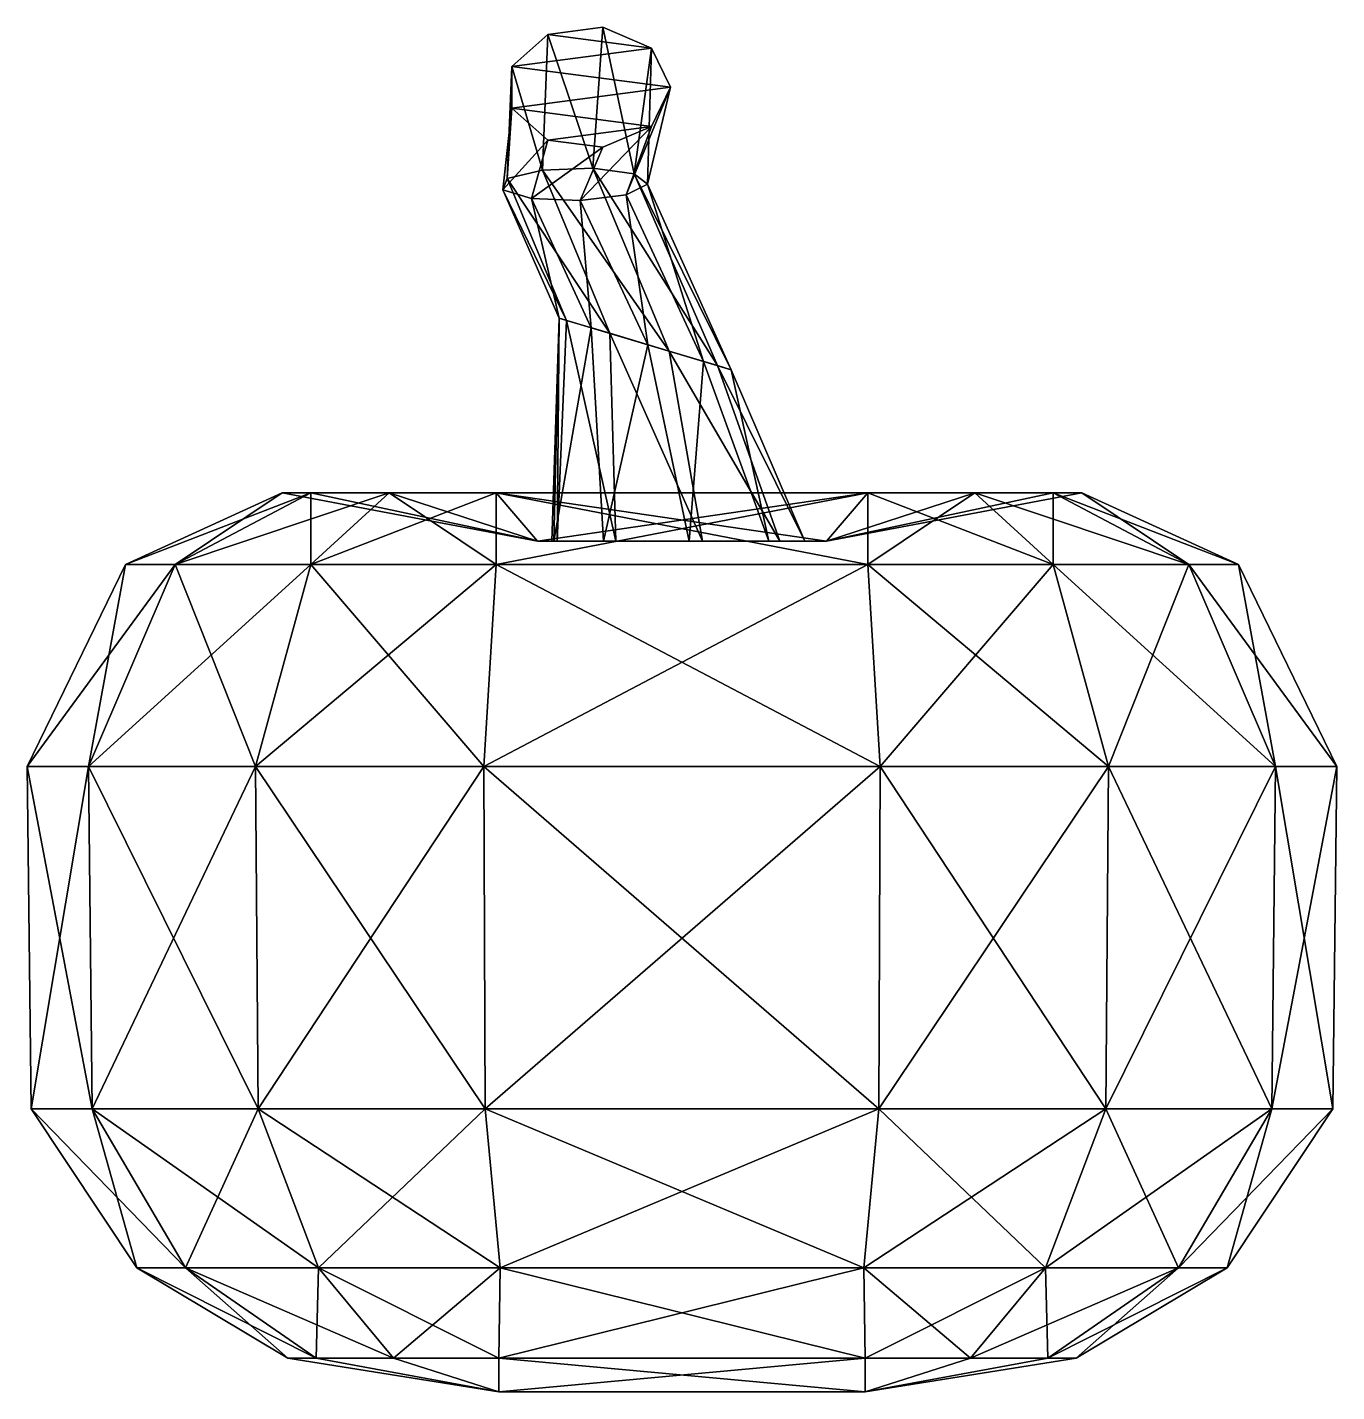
# Model space of a CAD drawing. Extents: x -86 to 86, y 0 to 179.
import ezdxf

# ---------------------------------------------------------------- set-up
doc = ezdxf.new("R2010")
doc.units = 0
doc.layers.add('pumpkin', color=250, linetype='CONTINUOUS')

msp = doc.modelspace()

# ---------------------------------------------------------------- meshes
at = {"layer": 'pumpkin'}
mesh = msp.add_polyface(dxfattribs=at)
corners = [(-1.498917, 170.870401, 23.882011), (-4.008973, 165.74251, 28.531096), (-22.311793, 168.141907, 26.355738), (-10.365006, 163.014016, 31.004823), (-17.593429, 163.961612, 30.145707), (-18.26662, 160.030626, 0.988794), (-17.593429, 177.77919, 17.618316), (-22.311793, 173.598895, 21.408285), (-10.365006, 178.726786, 16.7592), (-4.008973, 175.998292, 19.232926), (-16.356491, 111.395849, -5.240415), (-15.133731, 140.337785, -2.764383), (-16.091404, 140.625004, 5.369415), (-23.493279, 157.429907, 12.351002), (-1.677536, 136.302098, -10.407652), (-11.686789, 160.286345, -0.128407), (-8.679299, 111.395849, -14.273919), (-9.478008, 138.641561, -8.995233), (-22.920887, 158.902531, 5.917298), (-16.795747, 111.395849, 6.304556), (-11.914752, 139.372372, 11.600265), (-10.298321, 111.395849, 14.818519), (-17.067564, 111.395849, 5.90455), (-19.717805, 156.301812, 17.279505), (-13.339239, 156.046093, 18.396706), (-6.253991, 159.550033, 3.088445), (-4.457386, 137.135811, 13.012684), (-52.403879, 117.739277, -24.339958), (-18.936488, 111.395849, 18.936488), (-52.403879, 117.739277, 24.339958)]
mesh.append_faces([[corners[k] for k in face] for face in [(0, 1, 2), (1, 3, 4), (5, 6, 7), (6, 8, 9), (10, 11, 12), (13, 2, 4), (14, 15, 5), (16, 17, 11), (11, 18, 13), (19, 20, 21), (19, 22, 12), (20, 23, 24), (18, 11, 17), (23, 20, 12), (15, 8, 6), (18, 7, 2), (23, 4, 3), (0, 2, 7), (25, 8, 15), (9, 7, 6), (1, 4, 2), (5, 7, 18), (10, 12, 22), (13, 4, 23), (14, 5, 17), (16, 11, 10), (11, 13, 12), (19, 12, 20), (20, 24, 26), (18, 17, 5), (23, 12, 13), (15, 6, 5), (18, 2, 13), (23, 3, 24), (27, 28, 29)]])
mesh = msp.add_polyface(dxfattribs=at)
corners = [(18.936488, 111.395849, 18.936488), (-18.936488, 111.395849, 18.936488), (0.921222, 111.395849, 16.818181), (-6.253991, 159.550033, 3.088445), (-4.008973, 175.998292, 19.232926), (-10.365006, 178.726786, 16.7592), (-1.498917, 170.870401, 23.882011), (-22.311793, 173.598895, 21.408285), (2.680834, 111.395849, -16.567536), (-1.677536, 136.302098, -10.407652), (-9.478008, 138.641561, -8.995233), (18.936488, 111.395849, -18.936488), (-18.936488, 111.395849, -18.936488), (-8.679299, 111.395849, -14.273919), (-10.298321, 111.395849, 14.818519), (-11.914752, 139.372372, 11.600265), (-4.457386, 137.135811, 13.012684), (-13.339239, 156.046093, 18.396706), (-10.365006, 163.014016, 31.004823), (-4.008973, 165.74251, 28.531096), (11.366427, 111.395849, 10.99554), (2.832988, 134.949334, 8.945786), (6.452052, 133.86393, 1.302516), (-4.529204, 158.166219, 9.13415), (12.822658, 111.395849, -10.790602), (4.644806, 134.405947, -6.340753), (-7.333186, 156.782405, 15.179854), (-11.686789, 160.286345, -0.128407), (-24.339958, 108.342098, 72.948095), (-24.339958, 117.739277, 52.403879), (24.339958, 117.739277, 52.403879), (24.339958, 108.342098, -72.948095), (24.339958, 117.739277, -52.403879), (-24.339958, 117.739277, -52.403879), (-24.339958, 108.342098, -72.948095)]
mesh.append_faces([[corners[k] for k in face] for face in [(0, 1, 2), (3, 4, 5), (4, 6, 7), (8, 9, 10), (11, 8, 12), (12, 8, 13), (14, 15, 16), (17, 18, 19), (20, 21, 22), (22, 23, 3), (24, 25, 9), (2, 16, 21), (21, 26, 23), (27, 9, 25), (26, 21, 16), (23, 6, 4), (26, 19, 6), (28, 29, 30), (29, 1, 0), (31, 32, 33), (32, 11, 12), (8, 10, 13), (14, 16, 2), (17, 19, 26), (22, 3, 25), (24, 9, 8), (2, 21, 20), (21, 23, 22), (27, 25, 3), (26, 16, 17), (23, 4, 3), (26, 6, 23), (29, 0, 30), (31, 33, 34), (32, 12, 33)]])
mesh = msp.add_polyface(dxfattribs=at)
corners = [(16.077372, 111.395849, 0.102879), (6.452052, 133.86393, 1.302516), (4.644806, 134.405947, -6.340753), (18.936488, 111.395849, -18.936488), (12.822658, 111.395849, -10.790602), (18.936488, 111.395849, 18.936488), (0.921222, 111.395849, 16.818181), (11.366427, 111.395849, 10.99554), (2.680834, 111.395849, -16.567536), (24.339958, 108.342098, 72.948095), (24.339958, 117.739277, 52.403879), (38.371919, 117.739277, 48.644027), (48.644027, 108.342098, 66.43584), (48.644027, 117.739277, 38.371919), (66.43584, 108.342098, 48.644027), (52.403879, 117.739277, 24.339958), (72.948095, 108.342098, 24.339958), (52.403879, 117.739277, -24.339958), (85.799, 81.895602, -25.952544), (72.948095, 108.342098, -24.339958), (66.43584, 108.342098, -48.644027), (48.644027, 117.739277, -38.371919), (77.781095, 81.895602, -55.875772), (48.644027, 108.342098, -66.43584), (38.371919, 117.739277, -48.644027), (55.875772, 81.895602, -77.781095), (24.339958, 108.342098, -72.948095), (24.339958, 117.739277, -52.403879), (25.952544, 81.895602, -85.799), (-24.339958, 108.342098, -72.948095), (-24.339958, 108.342098, 72.948095)]
mesh.append_faces([[corners[k] for k in face] for face in [(0, 1, 2), (3, 0, 4), (3, 5, 0), (5, 6, 7), (3, 4, 8), (5, 7, 0), (9, 10, 11), (10, 5, 11), (12, 11, 13), (11, 5, 13), (14, 13, 15), (13, 5, 15), (16, 15, 17), (15, 5, 3), (18, 19, 20), (19, 17, 21), (17, 3, 21), (22, 20, 23), (20, 21, 24), (21, 3, 24), (25, 23, 26), (23, 24, 27), (24, 3, 27), (28, 26, 29), (0, 2, 4), (7, 1, 0), (30, 10, 9), (9, 11, 12), (12, 13, 14), (14, 15, 16), (16, 17, 19), (15, 3, 17), (19, 21, 20), (20, 24, 23), (23, 27, 26)]])
mesh = msp.add_polyface(dxfattribs=at)
corners = [(-18.936488, 111.395849, 18.936488), (-10.298321, 111.395849, 14.818519), (0.921222, 111.395849, 16.818181), (-17.067564, 111.395849, 5.90455), (-16.795747, 111.395849, 6.304556), (-18.936488, 111.395849, -18.936488), (-8.679299, 111.395849, -14.273919), (-16.356491, 111.395849, -5.240415), (-25.952544, 81.895602, -85.799), (-24.339958, 108.342098, -72.948095), (-48.644027, 108.342098, -66.43584), (-24.339958, 117.739277, -52.403879), (-38.371919, 117.739277, -48.644027), (-55.875772, 81.895602, -77.781095), (-66.43584, 108.342098, -48.644027), (-48.644027, 117.739277, -38.371919), (-77.781095, 81.895602, -55.875772), (-72.948095, 108.342098, -24.339958), (-52.403879, 117.739277, -24.339958), (-85.799, 81.895602, -25.952544), (-72.948095, 108.342098, 24.339958), (-52.403879, 117.739277, 24.339958), (-85.799, 81.895602, 25.952544), (-66.43584, 108.342098, 48.644027), (-48.644027, 117.739277, 38.371919), (-77.781095, 81.895602, 55.875772), (-48.644027, 108.342098, 66.43584), (-38.371919, 117.739277, 48.644027), (-55.875772, 81.895602, 77.781095), (-24.339958, 108.342098, 72.948095), (-24.339958, 117.739277, 52.403879)]
mesh.append_faces([[corners[k] for k in face] for face in [(0, 1, 2), (0, 3, 4), (3, 0, 5), (5, 6, 7), (8, 9, 10), (9, 11, 12), (11, 5, 12), (13, 10, 14), (10, 12, 15), (12, 5, 15), (16, 14, 17), (14, 15, 18), (15, 5, 18), (19, 17, 20), (17, 18, 21), (18, 5, 0), (22, 20, 23), (20, 21, 24), (21, 0, 24), (25, 23, 26), (23, 24, 27), (24, 0, 27), (28, 26, 29), (26, 27, 30), (27, 0, 30), (0, 4, 1), (3, 5, 7), (9, 12, 10), (10, 15, 14), (14, 18, 17), (17, 21, 20), (20, 24, 23), (23, 27, 26), (26, 30, 29)]])
mesh = msp.add_polyface(dxfattribs=at)
corners = [(-23.843282, 16.245634, 71.459531), (-25.796828, 37.037153, 85.284206), (25.796828, 37.037153, 85.284206), (-25.952544, 81.895602, 85.799), (25.952544, 81.895602, 85.799), (-24.339958, 108.342098, 72.948095), (24.339958, 108.342098, 72.948095), (23.843282, 16.245634, -71.459531), (25.796828, 37.037153, -85.284206), (-25.796828, 37.037153, -85.284206), (-23.843282, 16.245634, -71.459531), (-55.540517, 37.037153, -77.314409), (-25.952544, 81.895602, -85.799), (-55.875772, 81.895602, -77.781095), (-47.651407, 16.245634, -65.080163), (-77.314409, 37.037153, -55.540517), (-77.781095, 81.895602, -55.875772), (-65.080163, 16.245634, -47.651407), (-85.284206, 37.037153, -25.796828), (-85.799, 81.895602, -25.952544), (-71.459531, 16.245634, -23.843282), (-85.284206, 37.037153, 25.796828), (-85.799, 81.895602, 25.952544), (-71.459531, 16.245634, 23.843282), (-77.314409, 37.037153, 55.540517), (-77.781095, 81.895602, 55.875772), (-65.080163, 16.245634, 47.651407), (-55.540517, 37.037153, 77.314409), (-55.875772, 81.895602, 77.781095), (-47.651407, 16.245634, 65.080163), (25.952544, 81.895602, -85.799), (-24.339958, 108.342098, -72.948095), (-48.644027, 108.342098, -66.43584), (-66.43584, 108.342098, -48.644027), (-72.948095, 108.342098, -24.339958), (-72.948095, 108.342098, 24.339958), (-66.43584, 108.342098, 48.644027), (-48.644027, 108.342098, 66.43584)]
mesh.append_faces([[corners[k] for k in face] for face in [(0, 1, 2), (1, 3, 4), (3, 5, 6), (7, 8, 9), (10, 9, 11), (9, 12, 13), (14, 11, 15), (11, 13, 16), (17, 15, 18), (15, 16, 19), (20, 18, 21), (18, 19, 22), (23, 21, 24), (21, 22, 25), (26, 24, 27), (24, 25, 28), (29, 27, 1), (27, 28, 3), (8, 12, 9), (30, 31, 12), (9, 13, 11), (12, 32, 13), (11, 16, 15), (13, 33, 16), (15, 19, 18), (16, 34, 19), (18, 22, 21), (19, 35, 22), (21, 25, 24), (22, 36, 25), (24, 28, 27), (25, 37, 28), (29, 1, 0), (27, 3, 1), (28, 5, 3)]])
mesh = msp.add_polyface(dxfattribs=at)
corners = [(23.843282, 16.245634, 71.459531), (25.796828, 37.037153, 85.284206), (55.540517, 37.037153, 77.314409), (25.952544, 81.895602, 85.799), (55.875772, 81.895602, 77.781095), (24.339958, 108.342098, 72.948095), (48.644027, 108.342098, 66.43584), (47.651407, 16.245634, 65.080163), (77.314409, 37.037153, 55.540517), (77.781095, 81.895602, 55.875772), (66.43584, 108.342098, 48.644027), (65.080163, 16.245634, 47.651407), (85.284206, 37.037153, 25.796828), (85.799, 81.895602, 25.952544), (72.948095, 108.342098, 24.339958), (71.459531, 16.245634, 23.843282), (85.284206, 37.037153, -25.796828), (85.799, 81.895602, -25.952544), (72.948095, 108.342098, -24.339958), (71.459531, 16.245634, -23.843282), (77.314409, 37.037153, -55.540517), (77.781095, 81.895602, -55.875772), (65.080163, 16.245634, -47.651407), (55.540517, 37.037153, -77.314409), (55.875772, 81.895602, -77.781095), (47.651407, 16.245634, -65.080163), (25.796828, 37.037153, -85.284206), (25.952544, 81.895602, -85.799), (-25.952544, 81.895602, -85.799), (-25.796828, 37.037153, 85.284206), (-25.952544, 81.895602, 85.799), (66.43584, 108.342098, -48.644027), (48.644027, 108.342098, -66.43584), (24.339958, 108.342098, -72.948095)]
mesh.append_faces([[corners[k] for k in face] for face in [(0, 1, 2), (1, 3, 4), (3, 5, 6), (7, 2, 8), (2, 4, 9), (4, 6, 10), (11, 8, 12), (8, 9, 13), (9, 10, 14), (15, 12, 16), (12, 13, 17), (13, 14, 18), (19, 16, 20), (16, 17, 21), (22, 20, 23), (20, 21, 24), (25, 23, 26), (23, 24, 27), (26, 27, 28), (29, 3, 1), (30, 5, 3), (1, 4, 2), (3, 6, 4), (2, 9, 8), (4, 10, 9), (8, 13, 12), (9, 14, 13), (12, 17, 16), (13, 18, 17), (16, 21, 20), (17, 31, 21), (20, 24, 23), (21, 32, 24), (23, 27, 26), (24, 33, 27)]])
mesh = msp.add_polyface(dxfattribs=at)
corners = [(-23.987205, 0, 23.987205), (-23.987205, 4.382315, 51.644403), (23.987205, 4.382315, 51.644403), (-23.843282, 16.245634, 71.459531), (23.843282, 16.245634, 71.459531), (-23.987205, 0, -23.987205), (-23.987205, 4.382315, -51.644403), (-37.815804, 4.382315, -47.939041), (-23.843282, 16.245634, -71.459531), (-47.651407, 16.245634, -65.080163), (-47.939041, 4.382315, -37.815804), (-65.080163, 16.245634, -47.651407), (-51.644403, 4.382315, -23.987205), (-71.459531, 16.245634, -23.843282), (-51.644403, 4.382315, 23.987205), (-71.459531, 16.245634, 23.843282), (-47.939041, 4.382315, 37.815804), (-65.080163, 16.245634, 47.651407), (-37.815804, 4.382315, 47.939041), (-47.651407, 16.245634, 65.080163), (23.987205, 0, -23.987205), (23.987205, 4.382315, -51.644403), (23.843282, 16.245634, -71.459531), (-25.796828, 37.037153, -85.284206), (-55.540517, 37.037153, -77.314409), (-77.314409, 37.037153, -55.540517), (-85.284206, 37.037153, -25.796828), (-85.284206, 37.037153, 25.796828), (-77.314409, 37.037153, 55.540517), (-55.540517, 37.037153, 77.314409)]
mesh.append_faces([[corners[k] for k in face] for face in [(0, 1, 2), (1, 3, 4), (5, 6, 7), (6, 8, 9), (5, 7, 10), (7, 9, 11), (5, 10, 12), (10, 11, 13), (5, 12, 14), (12, 13, 15), (0, 14, 16), (14, 15, 17), (0, 16, 18), (16, 17, 19), (0, 18, 1), (18, 19, 3), (0, 20, 5), (20, 6, 5), (21, 8, 6), (22, 23, 8), (6, 9, 7), (8, 24, 9), (7, 11, 10), (9, 25, 11), (10, 13, 12), (11, 26, 13), (5, 14, 0), (12, 15, 14), (13, 27, 15), (14, 17, 16), (15, 28, 17), (16, 19, 18), (17, 29, 19), (18, 3, 1)]])
mesh = msp.add_polyface(dxfattribs=at)
corners = [(-23.987205, 0, 23.987205), (23.987205, 0, 23.987205), (23.987205, 0, -23.987205), (23.987205, 4.382315, 51.644403), (37.815804, 4.382315, 47.939041), (23.843282, 16.245634, 71.459531), (47.651407, 16.245634, 65.080163), (47.939041, 4.382315, 37.815804), (65.080163, 16.245634, 47.651407), (51.644403, 4.382315, 23.987205), (71.459531, 16.245634, 23.843282), (51.644403, 4.382315, -23.987205), (71.459531, 16.245634, -23.843282), (47.939041, 4.382315, -37.815804), (65.080163, 16.245634, -47.651407), (37.815804, 4.382315, -47.939041), (47.651407, 16.245634, -65.080163), (23.987205, 4.382315, -51.644403), (23.843282, 16.245634, -71.459531), (-23.987205, 4.382315, -51.644403), (-23.843282, 16.245634, -71.459531), (-23.987205, 4.382315, 51.644403), (-23.843282, 16.245634, 71.459531), (25.796828, 37.037153, 85.284206), (55.540517, 37.037153, 77.314409), (77.314409, 37.037153, 55.540517), (85.284206, 37.037153, 25.796828), (85.284206, 37.037153, -25.796828), (77.314409, 37.037153, -55.540517), (55.540517, 37.037153, -77.314409), (25.796828, 37.037153, -85.284206)]
mesh.append_faces([[corners[k] for k in face] for face in [(0, 1, 2), (1, 3, 4), (3, 5, 6), (1, 4, 7), (4, 6, 8), (1, 7, 9), (7, 8, 10), (1, 9, 11), (9, 10, 12), (2, 11, 13), (11, 12, 14), (2, 13, 15), (13, 14, 16), (2, 15, 17), (15, 16, 18), (2, 17, 19), (17, 18, 20), (0, 3, 1), (21, 5, 3), (22, 23, 5), (3, 6, 4), (5, 24, 6), (4, 8, 7), (6, 25, 8), (7, 10, 9), (8, 26, 10), (1, 11, 2), (9, 12, 11), (10, 27, 12), (11, 14, 13), (12, 28, 14), (13, 16, 15), (14, 29, 16), (15, 18, 17), (16, 30, 18)]])

doc.saveas('drawing.dxf')
